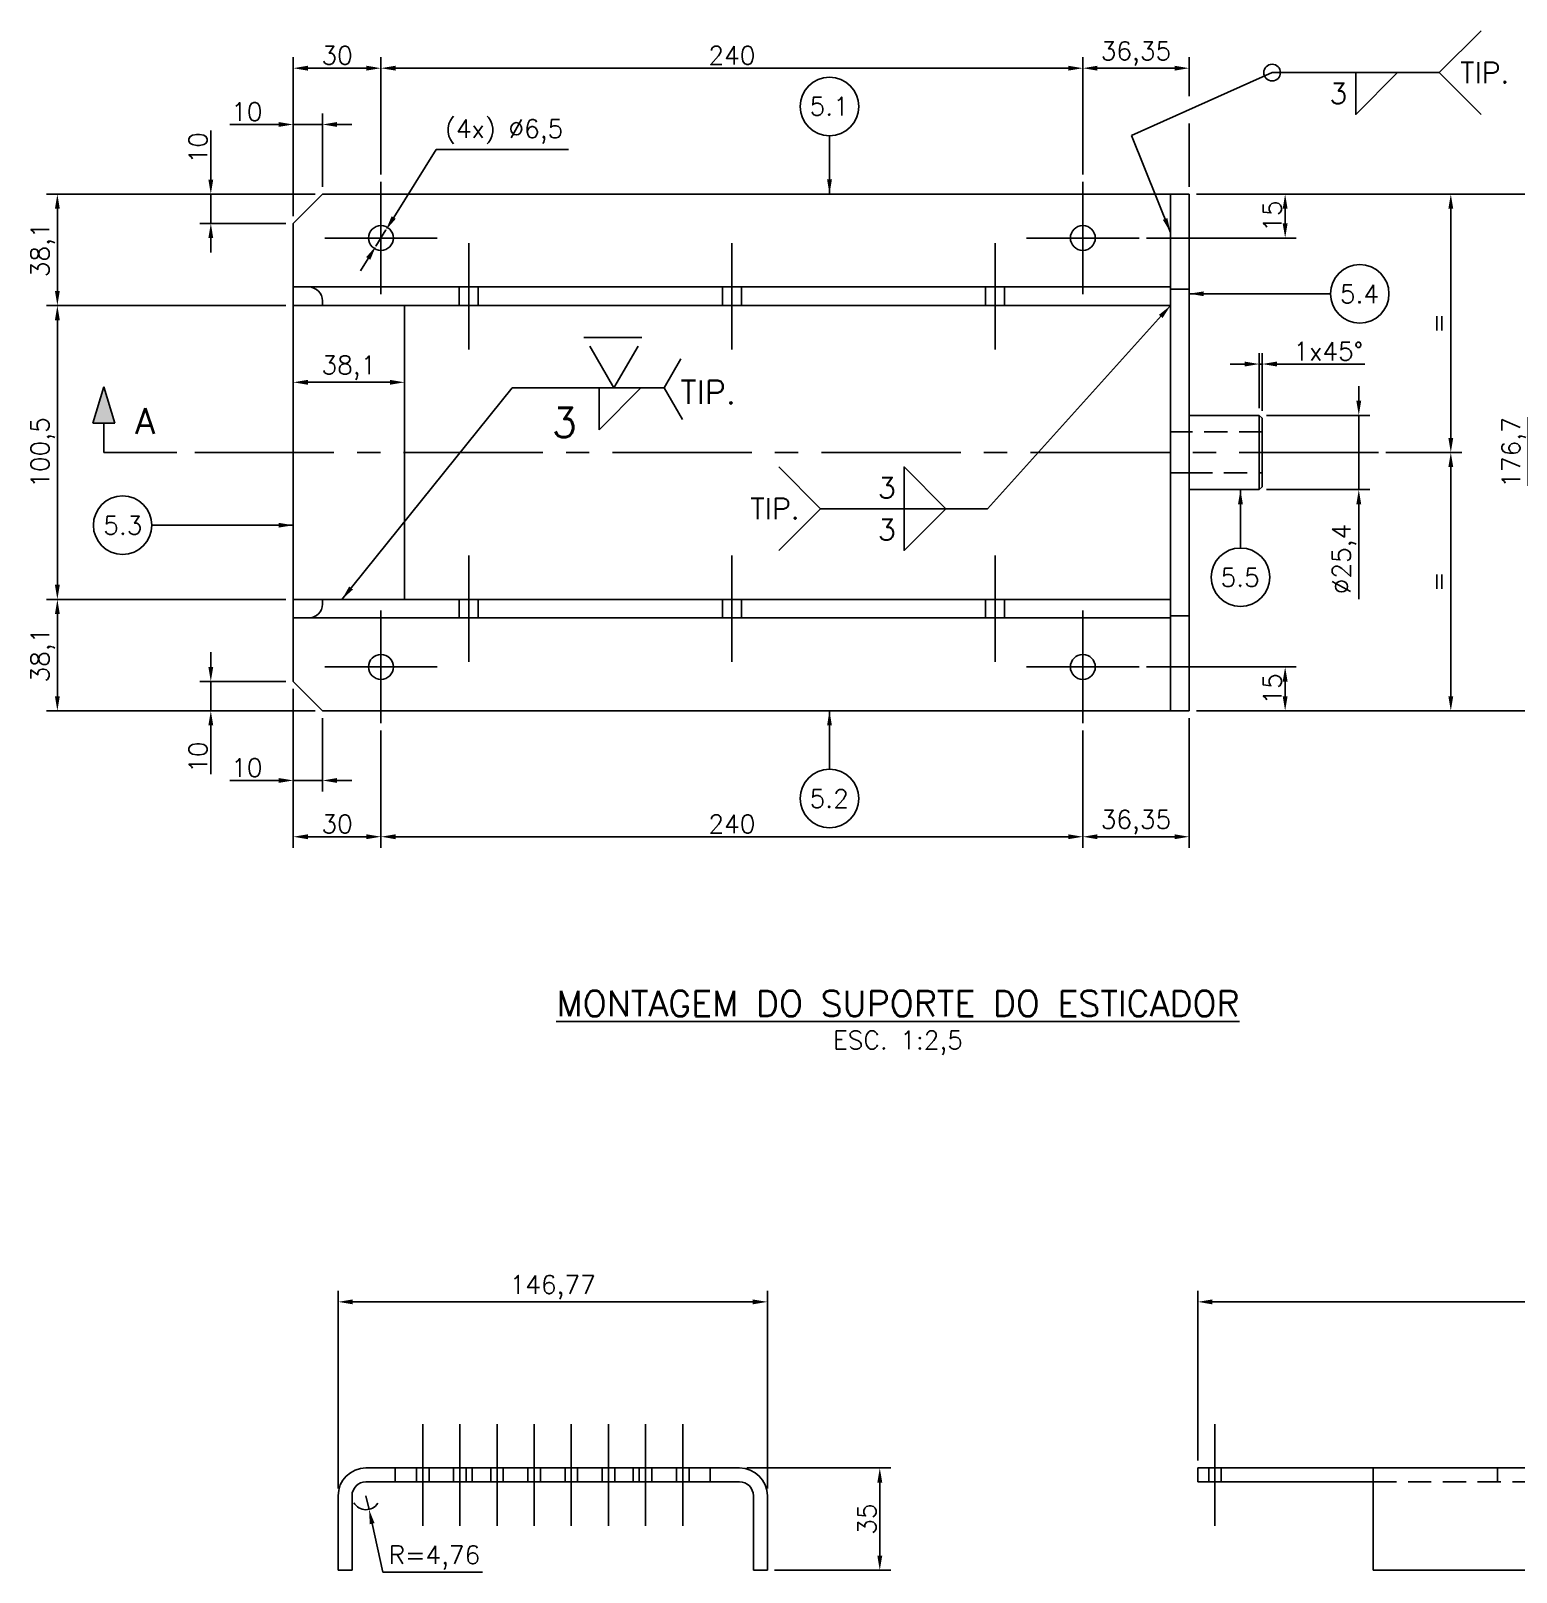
# Model space of a CAD drawing. Header units: metres. Extents: x 0 to 2102, y 0 to 1485.
# Drawn here: x 815 to 1323, y 688 to 1215 of the extents above; entities that cross this region are included whole.
import ezdxf
from ezdxf.enums import TextEntityAlignment as Align

# ---------------------------------------------------------------- set-up
doc = ezdxf.new("R2010")
doc.units = ezdxf.units.M
doc.header["$LTSCALE"] = 2.5
doc.linetypes.add('CENTER2', pattern=[28.575, 19.05, -3.175, 3.175, -3.175])
doc.linetypes.add('HIDDEN2', pattern=[4.7625, 3.175, -1.5875])
for name, color, linetype in [('18_COTAS', 7, 'Continuous'), ('GSB', 7, 'Continuous'), ('MR100', 3, 'Continuous'), ('SC1', 7, 'CENTER2'), ('SDM', 7, 'Continuous'), ('SL4', 4, 'Continuous'), ('ST1', 7, 'HIDDEN2')]:
    doc.layers.add(name, color=color, linetype=linetype)
doc.styles.add('100CL', font='romans.shx')
doc.styles.add('80CL', font='romans.shx')
doc.styles.add('R100', font='simplex.shx', dxfattribs={"height": 2.5})
doc.styles.add('R140', font='simplex.shx', dxfattribs={"height": 3.5})
doc.styles.add('ROMANS', font='ROMANS.SHX')
doc.dimstyles.new('2.5___1-2.5', dxfattribs={"dimscale": 2.5, "dimtxt": 2.5, "dimasz": 2, "dimexe": 1.5, "dimexo": 1, "dimgap": 0.5, "dimtad": 1, "dimzin": 12, "dimtxsty": 'ROMANS', "dimcen": 0, "dimclrd": 256, "dimclre": 256, "dimclrt": 3, "dimazin": 3, "dimtfac": 1, "dimtmove": 0, "dimatfit": 0, "dimfxl": 1, "dimlwd": -1, "dimlwe": -1, "dimarcsym": 0})
doc.dimstyles.new('2.5___1-2.5$3', dxfattribs={"dimscale": 2.5, "dimtxt": 2.5, "dimasz": 2, "dimexe": 1.5, "dimexo": 1, "dimgap": 0.5, "dimtad": 1, "dimtoh": 1, "dimzin": 12, "dimtxsty": 'ROMANS', "dimcen": 0, "dimclrd": 256, "dimclre": 256, "dimclrt": 3, "dimazin": 3, "dimtfac": 1, "dimtmove": 0, "dimatfit": 0, "dimfxl": 1, "dimlwd": -1, "dimlwe": -1, "dimarcsym": 0})
doc.dimstyles.new('2.5___1-2.5$4', dxfattribs={"dimscale": 2.5, "dimtxt": 2.5, "dimasz": 2, "dimexe": 1.5, "dimexo": 1, "dimgap": 0.5, "dimtad": 1, "dimtoh": 1, "dimzin": 12, "dimtxsty": 'ROMANS', "dimcen": 0, "dimclrd": 256, "dimclre": 256, "dimclrt": 3, "dimazin": 3, "dimtfac": 1, "dimtmove": 0, "dimatfit": 0, "dimfxl": 1, "dimlwd": -1, "dimlwe": -1, "dimarcsym": 0})

# ---------------------------------------------------------------- blocks, each defined once
blk = doc.blocks.new('CORTE')
at = {"layer": 'GSB', "color": 4, "style": 'R140'}
blk.add_attdef('%%UCORTE', text='', height=3.5, dxfattribs=at).set_placement((-0.25, 2.38), align=Align.MIDDLE_CENTER)
at = {"layer": 'GSB', "color": 3, "style": 'R100'}
blk.add_attdef('ESC.', text='', height=2.5, dxfattribs=at).set_placement((-0.25, -2.62), align=Align.MIDDLE_CENTER)
blk = doc.blocks.new('*D37')
at = {"layer": 'Defpoints', "color": 0, "transparency": 16777216}
for p in [(905.19, 1182.97), (915.19, 1159.14), (905.19, 1149.14)]:
    blk.add_point(p, dxfattribs=at)
at = {"layer": 'SDM', "transparency": 16777216}
for p, q in [((905.19, 1151.64), (905.19, 1186.72)), ((915.19, 1161.64), (915.19, 1186.72)), ((900.19, 1182.97), (883.46, 1182.97)), ((915.19, 1182.97), (905.19, 1182.97)), ((920.19, 1182.97), (925.19, 1182.97))]:
    blk.add_line(p, q, dxfattribs=at)
for points in [[(900.19, 1183.8), (900.19, 1182.14), (905.19, 1182.97)], [(920.19, 1183.8), (920.19, 1182.14), (915.19, 1182.97)]]:
    blk.add_solid(points, dxfattribs=at)
at = {"layer": 'SDM', "color": 3, "transparency": 16777216, "insert": (889.33, 1187.35), "char_height": 6.25, "attachment_point": 5, "style": 'ROMANS'}
blk.add_mtext('10', dxfattribs=at)
blk = doc.blocks.new('*D38')
at = {"layer": 'Defpoints', "color": 0, "transparency": 16777216}
for p in [(877.01, 1159.14), (915.19, 1159.14), (905.19, 1149.14)]:
    blk.add_point(p, dxfattribs=at)
at = {"layer": 'SDM', "transparency": 16777216}
for p, q in [((877.01, 1164.14), (877.01, 1180.87)), ((912.69, 1159.14), (873.26, 1159.14)), ((877.01, 1149.14), (877.01, 1159.14)), ((902.69, 1149.14), (873.26, 1149.14)), ((877.01, 1144.14), (877.01, 1139.14))]:
    blk.add_line(p, q, dxfattribs=at)
for points in [[(876.18, 1164.14), (877.84, 1164.14), (877.01, 1159.14)], [(876.18, 1144.14), (877.84, 1144.14), (877.01, 1149.14)]]:
    blk.add_solid(points, dxfattribs=at)
at = {"layer": 'SDM', "color": 3, "transparency": 16777216, "insert": (872.64, 1175.01), "char_height": 6.25, "attachment_point": 5, "rotation": 90, "style": 'ROMANS'}
blk.add_mtext('10', dxfattribs=at)
blk = doc.blocks.new('*D39')
at = {"layer": 'Defpoints', "color": 0, "transparency": 16777216}
for p in [(935.19, 1202.22), (935.19, 1163.39), (905.19, 1149.14)]:
    blk.add_point(p, dxfattribs=at)
at = {"layer": 'SDM', "transparency": 16777216}
for p, q in [((905.19, 1151.64), (905.19, 1205.97)), ((910.19, 1202.22), (930.19, 1202.22)), ((935.19, 1165.89), (935.19, 1205.97))]:
    blk.add_line(p, q, dxfattribs=at)
for points in [[(910.19, 1203.06), (910.19, 1201.39), (905.19, 1202.22)], [(930.19, 1203.06), (930.19, 1201.39), (935.19, 1202.22)]]:
    blk.add_solid(points, dxfattribs=at)
at = {"layer": 'SDM', "color": 3, "transparency": 16777216, "insert": (920.19, 1206.6), "char_height": 6.25, "attachment_point": 5, "style": 'ROMANS'}
blk.add_mtext('30', dxfattribs=at)
blk = doc.blocks.new('*D40')
at = {"layer": 'Defpoints', "color": 0, "transparency": 16777216}
for p in [(1175.19, 1202.22), (935.19, 1163.39), (1175.19, 1163.39)]:
    blk.add_point(p, dxfattribs=at)
at = {"layer": 'SDM', "transparency": 16777216}
for p, q in [((935.19, 1165.89), (935.19, 1205.97)), ((940.19, 1202.22), (1170.19, 1202.22)), ((1175.19, 1165.89), (1175.19, 1205.97))]:
    blk.add_line(p, q, dxfattribs=at)
for points in [[(940.19, 1203.06), (940.19, 1201.39), (935.19, 1202.22)], [(1170.19, 1203.06), (1170.19, 1201.39), (1175.19, 1202.22)]]:
    blk.add_solid(points, dxfattribs=at)
at = {"layer": 'SDM', "color": 3, "transparency": 16777216, "insert": (1055.19, 1206.6), "char_height": 6.25, "attachment_point": 5, "style": 'ROMANS'}
blk.add_mtext('240', dxfattribs=at)
blk = doc.blocks.new('*D41')
at = {"layer": 'Defpoints', "color": 0, "transparency": 16777216}
for p in [(1211.54, 1202.22), (1175.19, 1163.39), (1211.54, 1159.14)]:
    blk.add_point(p, dxfattribs=at)
at = {"layer": 'SDM', "transparency": 16777216}
for p, q in [((1175.19, 1165.89), (1175.19, 1205.97)), ((1180.19, 1202.22), (1206.54, 1202.22)), ((1211.54, 1192.7), (1211.54, 1205.97)), ((1211.54, 1161.64), (1211.54, 1183.32))]:
    blk.add_line(p, q, dxfattribs=at)
for points in [[(1180.19, 1203.06), (1180.19, 1201.39), (1175.19, 1202.22)], [(1206.54, 1203.06), (1206.54, 1201.39), (1211.54, 1202.22)]]:
    blk.add_solid(points, dxfattribs=at)
at = {"layer": 'SDM', "color": 3, "transparency": 16777216, "insert": (1193.36, 1207.19), "char_height": 6.25, "attachment_point": 5, "style": 'ROMANS'}
blk.add_mtext('36,35', dxfattribs=at)
blk = doc.blocks.new('*D42')
at = {"layer": 'Defpoints', "color": 0, "transparency": 16777216}
for p in [(1211.54, 1159.14), (1244.37, 1159.14), (1194.44, 1144.14)]:
    blk.add_point(p, dxfattribs=at)
at = {"layer": 'SDM', "transparency": 16777216}
for p, q in [((1214.04, 1159.14), (1248.12, 1159.14)), ((1244.37, 1149.14), (1244.37, 1154.14)), ((1196.94, 1144.14), (1248.12, 1144.14))]:
    blk.add_line(p, q, dxfattribs=at)
for points in [[(1243.53, 1154.14), (1245.2, 1154.14), (1244.37, 1159.14)], [(1243.53, 1149.14), (1245.2, 1149.14), (1244.37, 1144.14)]]:
    blk.add_solid(points, dxfattribs=at)
at = {"layer": 'SDM', "color": 3, "transparency": 16777216, "insert": (1239.99, 1151.64), "char_height": 6.25, "attachment_point": 5, "rotation": 90, "style": 'ROMANS'}
blk.add_mtext('15', dxfattribs=at)
blk = doc.blocks.new('*D43')
at = {"layer": 'Defpoints', "color": 0, "transparency": 16777216}
for p in [(1211.54, 1159.14), (1276.3, 1070.79), (1301.02, 1070.79)]:
    blk.add_point(p, dxfattribs=at)
at = {"layer": 'SDM', "transparency": 16777216}
for p, q in [((1214.04, 1159.14), (1304.77, 1159.14)), ((1301.02, 1154.14), (1301.02, 1075.79)), ((1278.8, 1070.79), (1304.77, 1070.79))]:
    blk.add_line(p, q, dxfattribs=at)
for points in [[(1300.18, 1154.14), (1301.85, 1154.14), (1301.02, 1159.14)], [(1300.18, 1075.79), (1301.85, 1075.79), (1301.02, 1070.79)]]:
    blk.add_solid(points, dxfattribs=at)
at = {"layer": 'SDM', "color": 3, "transparency": 16777216, "insert": (1296.64, 1114.97), "char_height": 6.25, "attachment_point": 5, "rotation": 90, "style": 'ROMANS'}
blk.add_mtext('=', dxfattribs=at)
blk = doc.blocks.new('*D44')
at = {"layer": 'Defpoints', "color": 0, "transparency": 16777216}
for p in [(1276.3, 1070.79), (1211.54, 982.44), (1301.02, 982.44)]:
    blk.add_point(p, dxfattribs=at)
at = {"layer": 'SDM', "transparency": 16777216}
for p, q in [((1278.8, 1070.79), (1304.77, 1070.79)), ((1301.02, 1065.79), (1301.02, 987.44)), ((1214.04, 982.44), (1304.77, 982.44))]:
    blk.add_line(p, q, dxfattribs=at)
for points in [[(1300.18, 1065.79), (1301.85, 1065.79), (1301.02, 1070.79)], [(1300.18, 987.44), (1301.85, 987.44), (1301.02, 982.44)]]:
    blk.add_solid(points, dxfattribs=at)
at = {"layer": 'SDM', "color": 3, "transparency": 16777216, "insert": (1296.64, 1026.62), "char_height": 6.25, "attachment_point": 5, "rotation": 90, "style": 'ROMANS'}
blk.add_mtext('=', dxfattribs=at)
blk = doc.blocks.new('*D45')
at = {"layer": 'Defpoints', "color": 0, "transparency": 16777216}
for p in [(1211.54, 1159.14), (1211.54, 982.44), (1327.51, 982.44)]:
    blk.add_point(p, dxfattribs=at)
at = {"layer": 'SDM', "transparency": 16777216}
for p, q in [((1214.04, 1159.14), (1331.26, 1159.14)), ((1327.51, 1154.14), (1327.51, 987.44)), ((1214.04, 982.44), (1331.26, 982.44))]:
    blk.add_line(p, q, dxfattribs=at)
for points in [[(1326.68, 1154.14), (1328.35, 1154.14), (1327.51, 1159.14)], [(1326.68, 987.44), (1328.35, 987.44), (1327.51, 982.44)]]:
    blk.add_solid(points, dxfattribs=at)
at = {"layer": 'SDM', "color": 3, "transparency": 16777216, "insert": (1322.54, 1070.79), "char_height": 6.25, "attachment_point": 5, "rotation": 90, "style": 'ROMANS'}
blk.add_mtext('176,7', dxfattribs=at)
blk = doc.blocks.new('*D55')
at = {"layer": 'Defpoints', "color": 0, "transparency": 16777216}
for p in [(1235.54, 1083.49), (1235.54, 1058.09), (1269.54, 1058.09)]:
    blk.add_point(p, dxfattribs=at)
at = {"layer": 'SDM', "transparency": 16777216}
for p, q in [((1269.54, 1088.49), (1269.54, 1093.49)), ((1238.04, 1083.49), (1273.29, 1083.49)), ((1269.54, 1083.49), (1269.54, 1058.09)), ((1238.04, 1058.09), (1273.29, 1058.09)), ((1269.54, 1053.09), (1269.54, 1020.59))]:
    blk.add_line(p, q, dxfattribs=at)
for points in [[(1268.71, 1088.49), (1270.37, 1088.49), (1269.54, 1083.49)], [(1268.71, 1053.09), (1270.37, 1053.09), (1269.54, 1058.09)]]:
    blk.add_solid(points, dxfattribs=at)
at = {"layer": 'SDM', "color": 3, "transparency": 16777216, "insert": (1264.57, 1034.34), "char_height": 6.25, "attachment_point": 5, "rotation": 90, "style": 'ROMANS'}
blk.add_mtext('%%C25,4', dxfattribs=at)
blk = doc.blocks.new('*D56')
at = {"layer": 'Defpoints', "color": 0, "transparency": 16777216}
for p in [(1236.54, 1101.04), (1235.54, 1083.49), (1236.54, 1082.49)]:
    blk.add_point(p, dxfattribs=at)
at = {"layer": 'SDM', "transparency": 16777216}
for p, q in [((1235.54, 1085.99), (1235.54, 1104.79)), ((1236.54, 1084.99), (1236.54, 1104.79)), ((1230.54, 1101.04), (1225.54, 1101.04)), ((1235.54, 1101.04), (1236.54, 1101.04)), ((1241.54, 1101.04), (1271.66, 1101.04))]:
    blk.add_line(p, q, dxfattribs=at)
for points in [[(1230.54, 1101.87), (1230.54, 1100.2), (1235.54, 1101.04)], [(1241.54, 1101.87), (1241.54, 1100.2), (1236.54, 1101.04)]]:
    blk.add_solid(points, dxfattribs=at)
at = {"layer": 'SDM', "color": 3, "transparency": 16777216, "insert": (1259.1, 1105.41), "char_height": 6.25, "attachment_point": 5, "style": 'ROMANS'}
blk.add_mtext('1x45%%D', dxfattribs=at)
blk = doc.blocks.new('SIMB_CORTE_2')
at = {"layer": 'GSB'}
blk.add_hatch(color=2, dxfattribs=at).paths.add_polyline_path([(1.5, -4), (-1.5, -4), (0, -9)])
at = {"layer": 'GSB', "color": 1}
for p, q in [((0, -4), (0, 0)), ((0, 0), (10, 0)), ((0, -9), (-1.5, -4)), ((1.5, -4), (-1.5, -4)), ((0, -9), (1.5, -4))]:
    blk.add_line(p, q, dxfattribs=at)
at = {"layer": 'GSB', "color": 3, "style": 'R100'}
blk.add_attdef('XXXX', (-0.6, 1.57), '', height=2.5, dxfattribs=at)
at = {"layer": 'GSB', "color": 4, "style": 'R140'}
blk.add_attdef('A', text='', height=3.5, dxfattribs=at).set_placement((5.64, -4.29), align=Align.MIDDLE)
blk = doc.blocks.new('*D65')
at = {"layer": 'Defpoints', "color": 0, "transparency": 16777216}
for p in [(905.19, 992.44), (915.19, 982.44), (905.19, 958.62)]:
    blk.add_point(p, dxfattribs=at)
at = {"layer": 'SDM', "transparency": 16777216}
for p, q in [((905.19, 989.94), (905.19, 954.87)), ((915.19, 979.94), (915.19, 954.87)), ((900.19, 958.62), (883.46, 958.62)), ((915.19, 958.62), (905.19, 958.62)), ((920.19, 958.62), (925.19, 958.62))]:
    blk.add_line(p, q, dxfattribs=at)
for points in [[(900.19, 959.45), (900.19, 957.78), (905.19, 958.62)], [(920.19, 959.45), (920.19, 957.78), (915.19, 958.62)]]:
    blk.add_solid(points, dxfattribs=at)
at = {"layer": 'SDM', "color": 3, "transparency": 16777216, "insert": (889.33, 962.99), "char_height": 6.25, "attachment_point": 5, "style": 'ROMANS'}
blk.add_mtext('10', dxfattribs=at)
blk = doc.blocks.new('*D66')
at = {"layer": 'Defpoints', "color": 0, "transparency": 16777216}
for p in [(905.19, 992.44), (877.01, 982.44), (915.19, 982.44)]:
    blk.add_point(p, dxfattribs=at)
at = {"layer": 'SDM', "transparency": 16777216}
for p, q in [((877.01, 997.44), (877.01, 1002.44)), ((902.69, 992.44), (873.26, 992.44)), ((877.01, 992.44), (877.01, 982.44)), ((912.69, 982.44), (873.26, 982.44)), ((877.01, 977.44), (877.01, 960.72))]:
    blk.add_line(p, q, dxfattribs=at)
for points in [[(876.18, 997.44), (877.84, 997.44), (877.01, 992.44)], [(876.18, 977.44), (877.84, 977.44), (877.01, 982.44)]]:
    blk.add_solid(points, dxfattribs=at)
at = {"layer": 'SDM', "color": 3, "transparency": 16777216, "insert": (872.64, 966.58), "char_height": 6.25, "attachment_point": 5, "rotation": 90, "style": 'ROMANS'}
blk.add_mtext('10', dxfattribs=at)
blk = doc.blocks.new('*D67')
at = {"layer": 'Defpoints', "color": 0, "transparency": 16777216}
for p in [(905.19, 992.44), (935.19, 978.19), (935.19, 939.37)]:
    blk.add_point(p, dxfattribs=at)
at = {"layer": 'SDM', "transparency": 16777216}
for p, q in [((905.19, 989.94), (905.19, 935.62)), ((935.19, 975.69), (935.19, 935.62)), ((910.19, 939.37), (930.19, 939.37))]:
    blk.add_line(p, q, dxfattribs=at)
for points in [[(910.19, 940.2), (910.19, 938.53), (905.19, 939.37)], [(930.19, 940.2), (930.19, 938.53), (935.19, 939.37)]]:
    blk.add_solid(points, dxfattribs=at)
at = {"layer": 'SDM', "color": 3, "transparency": 16777216, "insert": (920.19, 943.74), "char_height": 6.25, "attachment_point": 5, "style": 'ROMANS'}
blk.add_mtext('30', dxfattribs=at)
blk = doc.blocks.new('*D68')
at = {"layer": 'Defpoints', "color": 0, "transparency": 16777216}
for p in [(935.19, 978.19), (1175.19, 978.19), (1175.19, 939.37)]:
    blk.add_point(p, dxfattribs=at)
at = {"layer": 'SDM', "transparency": 16777216}
for p, q in [((935.19, 975.69), (935.19, 935.62)), ((1175.19, 975.69), (1175.19, 935.62)), ((940.19, 939.37), (1170.19, 939.37))]:
    blk.add_line(p, q, dxfattribs=at)
for points in [[(940.19, 940.2), (940.19, 938.53), (935.19, 939.37)], [(1170.19, 940.2), (1170.19, 938.53), (1175.19, 939.37)]]:
    blk.add_solid(points, dxfattribs=at)
at = {"layer": 'SDM', "color": 3, "transparency": 16777216, "insert": (1055.19, 943.74), "char_height": 6.25, "attachment_point": 5, "style": 'ROMANS'}
blk.add_mtext('240', dxfattribs=at)
blk = doc.blocks.new('*D69')
at = {"layer": 'Defpoints', "color": 0, "transparency": 16777216}
for p in [(1211.54, 982.44), (1175.19, 978.19), (1211.54, 939.37)]:
    blk.add_point(p, dxfattribs=at)
at = {"layer": 'SDM', "transparency": 16777216}
for p, q in [((1175.19, 975.69), (1175.19, 935.62)), ((1211.54, 979.94), (1211.54, 935.62)), ((1180.19, 939.37), (1206.54, 939.37))]:
    blk.add_line(p, q, dxfattribs=at)
for points in [[(1180.19, 940.2), (1180.19, 938.53), (1175.19, 939.37)], [(1206.54, 940.2), (1206.54, 938.53), (1211.54, 939.37)]]:
    blk.add_solid(points, dxfattribs=at)
at = {"layer": 'SDM', "color": 3, "transparency": 16777216, "insert": (1193.36, 944.34), "char_height": 6.25, "attachment_point": 5, "style": 'ROMANS'}
blk.add_mtext('36,35', dxfattribs=at)
blk = doc.blocks.new('*D70')
at = {"layer": 'Defpoints', "color": 0, "transparency": 16777216}
for p in [(905.19, 1121.04), (824.54, 1020.54), (905.19, 1020.54)]:
    blk.add_point(p, dxfattribs=at)
at = {"layer": 'SDM', "transparency": 16777216}
for p, q in [((902.69, 1121.04), (820.79, 1121.04)), ((824.54, 1116.04), (824.54, 1025.54)), ((902.69, 1020.54), (820.79, 1020.54))]:
    blk.add_line(p, q, dxfattribs=at)
for points in [[(823.7, 1116.04), (825.37, 1116.04), (824.54, 1121.04)], [(823.7, 1025.54), (825.37, 1025.54), (824.54, 1020.54)]]:
    blk.add_solid(points, dxfattribs=at)
at = {"layer": 'SDM', "color": 3, "transparency": 16777216, "insert": (819.57, 1070.79), "char_height": 6.25, "attachment_point": 5, "rotation": 90, "style": 'ROMANS'}
blk.add_mtext('100,5', dxfattribs=at)
blk = doc.blocks.new('*D71')
at = {"layer": 'Defpoints', "color": 0, "transparency": 16777216}
for p in [(824.54, 1159.14), (915.19, 1159.14), (905.19, 1121.04)]:
    blk.add_point(p, dxfattribs=at)
at = {"layer": 'SDM', "transparency": 16777216}
for p, q in [((912.69, 1159.14), (820.79, 1159.14)), ((824.54, 1126.04), (824.54, 1154.14)), ((902.69, 1121.04), (820.79, 1121.04))]:
    blk.add_line(p, q, dxfattribs=at)
for points in [[(823.7, 1154.14), (825.37, 1154.14), (824.54, 1159.14)], [(823.7, 1126.04), (825.37, 1126.04), (824.54, 1121.04)]]:
    blk.add_solid(points, dxfattribs=at)
at = {"layer": 'SDM', "color": 3, "transparency": 16777216, "insert": (819.57, 1140.09), "char_height": 6.25, "attachment_point": 5, "rotation": 90, "style": 'ROMANS'}
blk.add_mtext('38,1', dxfattribs=at)
blk = doc.blocks.new('*D72')
at = {"layer": 'Defpoints', "color": 0, "transparency": 16777216}
for p in [(905.19, 1020.54), (824.54, 982.44), (915.19, 982.44)]:
    blk.add_point(p, dxfattribs=at)
at = {"layer": 'SDM', "transparency": 16777216}
for p, q in [((902.69, 1020.54), (820.79, 1020.54)), ((824.54, 1015.54), (824.54, 987.44)), ((912.69, 982.44), (820.79, 982.44))]:
    blk.add_line(p, q, dxfattribs=at)
for points in [[(823.7, 1015.54), (825.37, 1015.54), (824.54, 1020.54)], [(823.7, 987.44), (825.37, 987.44), (824.54, 982.44)]]:
    blk.add_solid(points, dxfattribs=at)
at = {"layer": 'SDM', "color": 3, "transparency": 16777216, "insert": (819.57, 1001.49), "char_height": 6.25, "attachment_point": 5, "rotation": 90, "style": 'ROMANS'}
blk.add_mtext('38,1', dxfattribs=at)
blk = doc.blocks.new('*D73')
at = {"layer": 'Defpoints', "color": 0, "transparency": 16777216}
for p in [(1194.44, 997.44), (1211.54, 982.44), (1244.37, 982.44)]:
    blk.add_point(p, dxfattribs=at)
at = {"layer": 'SDM', "transparency": 16777216}
for p, q in [((1196.94, 997.44), (1248.12, 997.44)), ((1244.37, 992.44), (1244.37, 987.44)), ((1214.04, 982.44), (1248.12, 982.44))]:
    blk.add_line(p, q, dxfattribs=at)
for points in [[(1243.53, 992.44), (1245.2, 992.44), (1244.37, 997.44)], [(1243.53, 987.44), (1245.2, 987.44), (1244.37, 982.44)]]:
    blk.add_solid(points, dxfattribs=at)
at = {"layer": 'SDM', "color": 3, "transparency": 16777216, "insert": (1239.99, 989.94), "char_height": 6.25, "attachment_point": 5, "rotation": 90, "style": 'ROMANS'}
blk.add_mtext('15', dxfattribs=at)
blk = doc.blocks.new('*D74')
at = {"layer": 'Defpoints', "color": 0, "transparency": 16777216}
for p in [(936.9, 1146.91), (933.47, 1141.38)]:
    blk.add_point(p, dxfattribs=at)
at = {"layer": 'SDM', "transparency": 16777216}
for p, q in [((939.54, 1151.15), (954.02, 1174.46)), ((954.02, 1174.46), (999.32, 1174.46)), ((933.47, 1141.38), (936.9, 1146.91)), ((930.84, 1137.14), (928.2, 1132.89))]:
    blk.add_line(p, q, dxfattribs=at)
for points in [[(938.83, 1151.59), (940.25, 1150.71), (936.9, 1146.91)], [(930.13, 1137.58), (931.54, 1136.7), (933.47, 1141.38)]]:
    blk.add_solid(points, dxfattribs=at)
at = {"layer": 'SDM', "color": 3, "transparency": 16777216, "insert": (977.3, 1180.47), "char_height": 6.25, "attachment_point": 5, "style": 'ROMANS'}
blk.add_mtext('(4x) ∅6,5', dxfattribs=at)
blk = doc.blocks.new('*D79')
at = {"layer": 'Defpoints', "color": 0, "transparency": 16777216}
for p in [(905.19, 1094.79), (905.19, 1094.79), (943.29, 1094.79)]:
    blk.add_point(p, dxfattribs=at)
at = {"layer": 'SDM', "transparency": 16777216}
for p, q in [((905.19, 1097.29), (905.19, 1098.54)), ((943.29, 1097.29), (943.29, 1098.54)), ((938.29, 1094.79), (910.19, 1094.79))]:
    blk.add_line(p, q, dxfattribs=at)
for points in [[(910.19, 1095.62), (910.19, 1093.96), (905.19, 1094.79)], [(938.29, 1095.62), (938.29, 1093.96), (943.29, 1094.79)]]:
    blk.add_solid(points, dxfattribs=at)
at = {"layer": 'SDM', "color": 3, "transparency": 16777216, "insert": (924.24, 1099.76), "char_height": 6.25, "attachment_point": 5, "style": 'ROMANS'}
blk.add_mtext('38,1', dxfattribs=at)
blk = doc.blocks.new('ITEM')
at = {"layer": 'GSB'}
blk.add_circle((0, 0), 4, dxfattribs=at)
blk = doc.blocks.new('TYPICAL (RIGHT)')
blk.add_lwpolyline([(5, -5), (0, 0), (0, 0), (5, 5)])
at = {"layer": 'MR100', "style": 'R100'}
blk.add_attdef('TIP.', text='', height=2.5, dxfattribs=at).set_placement((2.5, 0), align=Align.MIDDLE_LEFT)
blk = doc.blocks.new('SD. FILETE SIMPLES (CONTORNO)  (esq.)')
blk.add_line((0, 0), (20, 0))
blk.add_lwpolyline([(10, 0), (10, -5), (15, 0)])
blk.add_circle((0, 0), 1)
at = {"layer": 'MR100', "style": 'R100'}
blk.add_attdef('FILETE_DE_SOLDA', text='', height=2.5, dxfattribs=at).set_placement((9, -2.5), align=Align.MIDDLE_RIGHT)
blk = doc.blocks.new('SD. FILETE (AMBOS OS LADOS)')
blk.add_line((-20, 0), (0, 0))
for points in [[(-10, 0), (-10, 5), (-5, 0)], [(-10, 0), (-10, -5), (-5, 0)]]:
    blk.add_lwpolyline(points)
at = {"layer": 'MR100', "style": 'R100'}
for p in [(-11, 2.5), (-11, -2.5)]:
    blk.add_attdef('FILETE_DE_SOLDA', text='', height=2.5, dxfattribs=at).set_placement(p, align=Align.MIDDLE_RIGHT)
blk = doc.blocks.new('TYPICAL (LEFT)')
blk.add_lwpolyline([(-5, -5), (0, 0), (0, 0), (-5, 5)])
at = {"layer": 'MR100', "style": 'R100'}
blk.add_attdef('TIP.', text='', height=2.5, dxfattribs=at).set_placement((-2.5, 0), align=Align.MIDDLE_RIGHT)
blk = doc.blocks.new('A$Ce0cd3ba3')
at = {"layer": 'SDM'}
for p, q in [((24.54, 34.12), (44.37, 34.12)), ((34.78, 16.82), (26.54, 31.11)), ((34.78, 16.82), (43.03, 31.11)), ((51.92, 16.82), (57.67, 26.79)), ((0, 16.82), (51.92, 16.82)), ((29.7, 2.54), (43.98, 16.82)), ((29.7, 16.82), (29.7, 2.54)), ((51.92, 16.82), (58.17, 5.98))]:
    blk.add_line(p, q, dxfattribs=at)
at = {"layer": 'MR100', "color": 3, "style": '80CL'}
blk.add_text('TIP.', height=8.044, dxfattribs=at).set_placement((57.55, 11.33))
at = {"layer": 'MR100', "color": 3, "style": '100CL'}
blk.add_text('3', height=10.05, dxfattribs=at).set_placement((22.16, 0), align=Align.RIGHT)
blk = doc.blocks.new('*D117')
at = {"layer": 'Defpoints', "color": 0, "transparency": 16777216}
for p in [(1474.47, 780.29), (1214.47, 723.48), (1474.47, 723.48)]:
    blk.add_point(p, dxfattribs=at)
at = {"layer": 'SDM', "transparency": 16777216}
for p, q in [((1214.47, 725.98), (1214.47, 784.04)), ((1219.47, 780.29), (1469.47, 780.29)), ((1474.47, 725.98), (1474.47, 784.04))]:
    blk.add_line(p, q, dxfattribs=at)
for points in [[(1219.47, 781.12), (1219.47, 779.45), (1214.47, 780.29)], [(1469.47, 781.12), (1469.47, 779.45), (1474.47, 780.29)]]:
    blk.add_solid(points, dxfattribs=at)
at = {"layer": 'SDM', "color": 3, "transparency": 16777216, "insert": (1344.47, 784.66), "char_height": 6.25, "attachment_point": 5, "style": 'ROMANS'}
blk.add_mtext('260', dxfattribs=at)
blk = doc.blocks.new('*D120')
at = {"layer": 'Defpoints', "color": 0, "transparency": 16777216}
for p in [(920.54, 780.29), (920.54, 713.96), (1067.31, 713.96)]:
    blk.add_point(p, dxfattribs=at)
at = {"layer": 'SDM', "transparency": 16777216}
for p, q in [((920.54, 716.46), (920.54, 784.04)), ((1062.31, 780.29), (925.54, 780.29)), ((1067.31, 716.46), (1067.31, 784.04))]:
    blk.add_line(p, q, dxfattribs=at)
for points in [[(925.54, 781.12), (925.54, 779.45), (920.54, 780.29)], [(1062.31, 781.12), (1062.31, 779.45), (1067.31, 780.29)]]:
    blk.add_solid(points, dxfattribs=at)
at = {"layer": 'SDM', "color": 3, "transparency": 16777216, "insert": (993.92, 785.26), "char_height": 6.25, "attachment_point": 5, "style": 'ROMANS'}
blk.add_mtext('146,77', dxfattribs=at)
blk = doc.blocks.new('*D121')
at = {"layer": 'Defpoints', "color": 0, "transparency": 16777216}
for p in [(1057.78, 723.48), (1105.76, 723.48), (1067.31, 688.48)]:
    blk.add_point(p, dxfattribs=at)
at = {"layer": 'SDM', "transparency": 16777216}
for p, q in [((1060.28, 723.48), (1109.51, 723.48)), ((1105.76, 693.48), (1105.76, 718.48)), ((1069.81, 688.48), (1109.51, 688.48))]:
    blk.add_line(p, q, dxfattribs=at)
for points in [[(1104.93, 718.48), (1106.6, 718.48), (1105.76, 723.48)], [(1104.93, 693.48), (1106.6, 693.48), (1105.76, 688.48)]]:
    blk.add_solid(points, dxfattribs=at)
at = {"layer": 'SDM', "color": 3, "transparency": 16777216, "insert": (1101.39, 705.98), "char_height": 6.25, "attachment_point": 5, "rotation": 90, "style": 'ROMANS'}
blk.add_mtext('35', dxfattribs=at)
blk = doc.blocks.new('*D137')
at = {"layer": '18_COTAS', "transparency": 16777216}
for p, q in [((930.06, 713.96), (931.1, 709.31)), ((932.18, 704.43), (935.87, 687.84)), ((935.87, 687.84), (969.86, 687.84))]:
    blk.add_line(p, q, dxfattribs=at)
blk.add_arc((930.06, 713.96), 4.76, 210.0765, 327.6559, dxfattribs=at)
blk.add_solid([(933, 704.61), (931.37, 704.25), (931.1, 709.31)], dxfattribs=at)
at = {"layer": 'Defpoints', "color": 0, "transparency": 16777216}
for p in [(930.06, 713.96), (931.1, 709.31)]:
    blk.add_point(p, dxfattribs=at)
at = {"layer": '18_COTAS', "color": 3, "transparency": 16777216, "insert": (953.49, 692.81), "char_height": 6.25, "attachment_point": 5, "style": 'ROMANS'}
blk.add_mtext('R=4,76', dxfattribs=at)

msp = doc.modelspace()

# ---------------------------------------------------------------- linework, layer by layer
at = {"layer": 'SC1'}
for p, q in [((935.189, 1163.394), (935.189, 1124.894)), ((1175.189, 1163.394), (1175.189, 1124.894)), ((915.939, 1144.144), (954.439, 1144.144)), ((1155.939, 1144.144), (1194.439, 1144.144)), ((965.189, 1106.044), (965.189, 1142.394)), ((1055.189, 1106.044), (1055.189, 1142.394)), ((1145.189, 1106.044), (1145.189, 1142.394)), ((1276.301, 1070.794), (865.427, 1070.794)), ((965.189, 1035.544), (965.189, 999.194)), ((1055.189, 1035.544), (1055.189, 999.194)), ((1145.189, 1035.544), (1145.189, 999.194)), ((935.189, 1016.694), (935.189, 978.194)), ((1175.189, 1016.694), (1175.189, 978.194)), ((915.939, 997.444), (954.439, 997.444)), ((1155.939, 997.444), (1194.439, 997.444)), ((949.473, 738.484), (949.473, 703.722)), ((962.173, 738.484), (962.173, 703.722)), ((974.873, 738.484), (974.873, 703.722)), ((987.573, 738.484), (987.573, 703.722)), ((1000.273, 738.484), (1000.273, 703.722)), ((1012.973, 738.484), (1012.973, 703.722)), ((1025.673, 738.484), (1025.673, 703.722)), ((1038.373, 738.484), (1038.373, 703.722)), ((1220.374, 738.484), (1220.374, 703.722))]:
    msp.add_line(p, q, dxfattribs=at)
at = {"layer": 'SL4'}
for p, q in [((915.189, 1159.144), (910.432, 1154.387)), ((1205.189, 1159.144), (915.189, 1159.144)), ((1211.539, 1159.144), (1205.189, 1159.144)), ((1205.189, 1159.144), (1205.189, 1126.644)), ((1211.539, 1159.144), (1211.539, 1126.644)), ((910.432, 1154.387), (905.189, 1149.144)), ((905.189, 1149.144), (905.189, 1132.157)), ((905.189, 1132.157), (905.189, 1127.394)), ((905.189, 1127.394), (910.432, 1127.394)), ((905.189, 1127.394), (905.189, 1121.044)), ((1205.189, 1127.394), (910.432, 1127.394)), ((1211.539, 1126.644), (1205.189, 1126.644)), ((1205.189, 1126.644), (1205.189, 1014.944)), ((1211.539, 1126.644), (1211.539, 1014.944)), ((905.189, 1118.044), (905.189, 1121.044)), ((915.189, 1121.044), (905.189, 1121.044)), ((905.189, 1118.044), (905.189, 1023.544)), ((915.189, 1121.044), (915.189, 1122.637)), ((1205.189, 1121.044), (915.189, 1121.044)), ((943.289, 1121.044), (943.289, 1118.044)), ((943.289, 1118.044), (943.289, 1023.544)), ((1235.539, 1083.494), (1211.539, 1083.494)), ((1236.539, 1082.494), (1235.539, 1083.494)), ((1235.539, 1058.094), (1235.539, 1083.494)), ((1236.539, 1082.494), (1236.539, 1059.094)), ((1211.539, 1058.094), (1235.539, 1058.094)), ((1235.539, 1058.094), (1236.539, 1059.094)), ((905.189, 1020.544), (905.189, 1023.544)), ((943.289, 1023.544), (943.289, 1020.544)), ((905.189, 1020.544), (905.189, 1014.194)), ((905.189, 1020.544), (915.189, 1020.544)), ((915.189, 1018.952), (915.189, 1020.544)), ((1205.189, 1020.544), (915.189, 1020.544)), ((910.432, 1014.194), (905.189, 1014.194)), ((905.189, 1014.194), (905.189, 1009.432)), ((1205.189, 1014.194), (910.432, 1014.194)), ((1211.539, 1014.944), (1205.189, 1014.944)), ((1205.189, 1014.944), (1205.189, 982.444)), ((1211.539, 1014.944), (1211.539, 982.444)), ((905.189, 1009.432), (905.189, 992.444)), ((905.189, 992.444), (910.432, 987.202)), ((910.432, 987.202), (915.189, 982.444)), ((1205.189, 982.444), (915.189, 982.444)), ((1211.539, 982.444), (1205.189, 982.444)), ((935.063, 723.484), (930.063, 723.484)), ((940.063, 723.484), (935.063, 723.484)), ((940.063, 718.722), (940.063, 723.484)), ((940.063, 723.484), (1047.783, 723.484)), ((1047.783, 718.722), (1047.783, 723.484)), ((1047.783, 723.484), (1052.783, 723.484)), ((1052.783, 723.484), (1057.783, 723.484)), ((1214.474, 718.722), (1214.474, 723.484)), ((1214.474, 723.484), (1269.474, 723.484)), ((1269.474, 723.484), (1274.474, 723.484)), ((1274.474, 710.722), (1274.474, 723.484)), ((1274.474, 723.484), (1414.474, 723.484)), ((935.063, 718.722), (930.063, 718.722)), ((940.063, 718.722), (935.063, 718.722)), ((940.063, 718.722), (1047.783, 718.722)), ((1047.783, 718.722), (1052.783, 718.722)), ((1052.783, 718.722), (1057.783, 718.722)), ((1214.474, 718.722), (1269.474, 718.722)), ((1269.474, 718.722), (1274.474, 718.722)), ((920.538, 688.484), (920.538, 713.959)), ((925.301, 688.484), (925.301, 713.959)), ((1062.546, 688.484), (1062.546, 713.959)), ((1067.308, 688.484), (1067.308, 713.959)), ((1274.474, 688.484), (1274.474, 710.722)), ((920.538, 688.484), (925.301, 688.484)), ((1067.308, 688.484), (1062.546, 688.484)), ((1414.474, 688.484), (1274.474, 688.484))]:
    msp.add_line(p, q, dxfattribs=at)
for centre in [(935.189, 1144.144), (1175.189, 1144.144), (935.189, 997.444), (1175.189, 997.444)]:
    msp.add_circle(centre, 4.25, dxfattribs=at)
for centre, radius, start, end in [((910.432, 1122.637), 4.757, 0, 90), ((910.432, 1018.952), 4.757, 270, 0), ((930.063, 713.959), 9.525, 90, 180), ((1057.783, 713.959), 9.525, 0, 90), ((930.063, 713.959), 4.763, 90, 180), ((1057.783, 713.959), 4.763, 0, 90)]:
    msp.add_arc(centre, radius, start, end, dxfattribs=at)
at = {"layer": 'ST1'}
for p, q in [((961.939, 1127.394), (961.939, 1121.044)), ((968.439, 1121.044), (968.439, 1127.394)), ((1051.939, 1127.394), (1051.939, 1121.044)), ((1058.439, 1121.044), (1058.439, 1127.394)), ((1141.939, 1127.394), (1141.939, 1121.044)), ((1148.439, 1121.044), (1148.439, 1127.394)), ((1211.539, 1077.794), (1205.189, 1077.794)), ((1236.539, 1077.794), (1211.539, 1077.794)), ((1205.189, 1063.794), (1211.539, 1063.794)), ((1211.539, 1063.794), (1236.539, 1063.794)), ((961.939, 1020.544), (961.939, 1014.194)), ((968.439, 1014.194), (968.439, 1020.544)), ((1051.939, 1020.544), (1051.939, 1014.194)), ((1058.439, 1014.194), (1058.439, 1020.544)), ((1141.939, 1020.544), (1141.939, 1014.194)), ((1148.439, 1014.194), (1148.439, 1020.544)), ((947.323, 723.484), (947.323, 718.722)), ((951.623, 718.722), (951.623, 723.484)), ((960.023, 723.484), (960.023, 718.722)), ((964.323, 718.722), (964.323, 723.484)), ((966.423, 723.484), (966.423, 718.722)), ((972.723, 723.484), (972.723, 718.722)), ((977.023, 718.722), (977.023, 723.484)), ((985.423, 723.484), (985.423, 718.722)), ((989.723, 718.722), (989.723, 723.484)), ((998.123, 723.484), (998.123, 718.722)), ((1002.423, 718.722), (1002.423, 723.484)), ((1010.823, 723.484), (1010.823, 718.722)), ((1015.123, 718.722), (1015.123, 723.484)), ((1021.423, 718.722), (1021.423, 723.484)), ((1023.523, 723.484), (1023.523, 718.722)), ((1027.823, 718.722), (1027.823, 723.484)), ((1036.223, 723.484), (1036.223, 718.722)), ((1040.523, 718.722), (1040.523, 723.484)), ((1218.224, 723.484), (1218.224, 718.722)), ((1222.524, 718.722), (1222.524, 723.484)), ((1316.974, 723.484), (1316.974, 718.722)), ((1274.474, 718.722), (1414.474, 718.722))]:
    msp.add_line(p, q, dxfattribs=at)

# ---------------------------------------------------------------- block references
at = {"layer": 'GSB'}
for name, p, xscale, yscale, zscale, values in [('TYPICAL (RIGHT)', (1297.062, 1200.715), 2.857142857142857, 2.857142857142857, 2.857142857142857, {'TIP.': 'TIP.'}), ('SD. FILETE SIMPLES (CONTORNO)  (esq.)', (1239.919, 1200.715), 2.857142857142857, 2.857142857142857, 2.857142857142857, {'FILETE_DE_SOLDA': '3'}), ('TYPICAL (LEFT)', (1085.498, 1051.569), 2.85714000000052, 2.85714000000052, 2.85714000000052, {'TIP.': 'TIP.'}), ('CORTE', (1112.587, 876.382), 2.5, 2.5, 2.5, {'%%UCORTE': '%%uMONTAGEM DO SUPORTE DO ESTICADOR', 'ESC.': 'ESC. 1:2,5'})]:
    msp.add_blockref(name, p, dxfattribs=dict(at, xscale=xscale, yscale=yscale, zscale=zscale)).add_auto_attribs(values)
ref = msp.add_blockref('ITEM', (1088.559, 1189.136), dxfattribs=dict(at, xscale=-2.5, yscale=2.5, zscale=2.5, rotation=180))
ref.add_attrib('1', '5.1', dxfattribs={"color": 3, "height": 6.25, "style": 'R100'}).set_placement((1088.475, 1189.19), align=Align.MIDDLE_CENTER)
ref = msp.add_blockref('ITEM', (1269.877, 1125.072), dxfattribs=dict(at, xscale=2.5, yscale=2.5, zscale=2.5))
ref.add_attrib('1', '5.4', dxfattribs={"color": 3, "height": 6.25, "style": 'R100'}).set_placement((1269.793, 1125.019), align=Align.MIDDLE_CENTER)
msp.add_blockref('A$Ce0cd3ba3', (980.073, 1076.051), dxfattribs=at)
ref = msp.add_blockref('SIMB_CORTE_2', (840.427, 1070.794), dxfattribs=dict(at, xscale=-2.499999999999972, yscale=2.499999999999972, zscale=2.499999999999972, rotation=180))
ref.add_attrib('A', 'A', dxfattribs={"color": 4, "height": 8.75, "style": 'R140'}).set_placement((854.519, 1081.528), align=Align.MIDDLE)
ref = msp.add_blockref('SD. FILETE (AMBOS OS LADOS)', (1142.64, 1051.569), dxfattribs=dict(at, xscale=2.85714000000052, yscale=2.85714000000052, zscale=2.85714000000052))
ref.add_attrib('FILETE_DE_SOLDA', '3', dxfattribs={"layer": 'MR100', "height": 7.143, "style": 'R100'}).set_placement((1111.212, 1058.711), align=Align.MIDDLE_RIGHT)
ref.add_attrib('FILETE_DE_SOLDA', '3', dxfattribs={"layer": 'MR100', "height": 7.143, "style": 'R100'}).set_placement((1111.212, 1044.426), align=Align.MIDDLE_RIGHT)
ref = msp.add_blockref('ITEM', (846.851, 1045.909), dxfattribs=dict(at, xscale=-2.5, yscale=2.5, zscale=2.5))
ref.add_attrib('1', '5.3', dxfattribs={"color": 3, "height": 6.25, "style": 'R100'}).set_placement((846.936, 1045.855), align=Align.MIDDLE_CENTER)
ref = msp.add_blockref('ITEM', (1229.085, 1028.116), dxfattribs=dict(at, xscale=2.5, yscale=2.5, zscale=2.5))
ref.add_attrib('1', '5.5', dxfattribs={"color": 3, "height": 6.25, "style": 'R100'}).set_placement((1229, 1028.063), align=Align.MIDDLE_CENTER)
ref = msp.add_blockref('ITEM', (1088.559, 952.465), dxfattribs=dict(at, xscale=2.5, yscale=2.5, zscale=2.5))
ref.add_attrib('1', '5.2', dxfattribs={"color": 3, "height": 6.25, "style": 'R100'}).set_placement((1088.475, 952.411), align=Align.MIDDLE_CENTER)

# ---------------------------------------------------------------- dimensions: what is measured, and where the dimension line sits
at = {"layer": '18_COTAS'}
dim = msp.add_radius_dim(center=(930.063, 713.959), mpoint=(931.097, 709.311), dimstyle='2.5___1-2.5$4', override={"dimpost": 'R=<>'}, dxfattribs=at)
dim.commit()
dim.dimension.update_dxf_attribs({"geometry": '*D137', "text_midpoint": (953.493, 687.839), "dimtype": 164})
at = {"layer": 'SDM'}
for base, p1, p2, picture, middle in [((935.189, 1202.222), (905.189, 1149.144), (935.189, 1163.394), '*D39', (920.189, 1206.597)), ((905.189, 1182.971), (915.189, 1159.144), (905.189, 1149.144), '*D37', (889.326, 1187.346)), ((905.189, 1094.79), (943.289, 1094.79), (905.189, 1094.79), '*D79', (924.239, 1099.76)), ((905.189, 958.618), (915.189, 982.444), (905.189, 992.444), '*D65', (889.326, 962.993)), ((935.189, 939.367), (905.189, 992.444), (935.189, 978.194), '*D67', (920.189, 943.742)), ((920.538, 780.286), (1067.308, 713.959), (920.538, 713.959), '*D120', (993.923, 785.257)), ((1474.474, 780.286), (1214.474, 723.484), (1474.474, 723.484), '*D117', (1344.474, 784.661))]:
    dim = msp.add_linear_dim(base=base, p1=p1, p2=p2, dimstyle='2.5___1-2.5', dxfattribs=at)
    dim.commit()
    dim.dimension.update_dxf_attribs({"geometry": picture, "text_midpoint": middle})
for base, p1, p2, picture, middle in [((1175.189, 1202.222), (935.189, 1163.394), (1175.189, 1163.394), '*D40', (1055.189, 1206.597)), ((1211.539, 1202.222), (1175.189, 1163.394), (1211.539, 1159.144), '*D41', (1193.364, 1207.192)), ((1211.539, 939.367), (1175.189, 978.194), (1211.539, 982.444), '*D69', (1193.364, 944.337)), ((1175.189, 939.367), (935.189, 978.194), (1175.189, 978.194), '*D68', (1055.189, 943.742))]:
    dim = msp.add_linear_dim(base=base, p1=p1, p2=p2, dimstyle='2.5___1-2.5', override={"dimtmove": 1}, dxfattribs=at)
    dim.commit()
    dim.dimension.update_dxf_attribs({"geometry": picture, "text_midpoint": middle})
dim = msp.add_diameter_dim_2p(p1=(933.474, 1141.384), p2=(936.904, 1146.905), text='(4x) <>', dimstyle='2.5___1-2.5$3', dxfattribs=at)
dim.commit()
dim.dimension.update_dxf_attribs({"geometry": '*D74', "text_midpoint": (977.297, 1174.46), "dimtype": 163})
for base, p1, p2, angle, picture, middle in [((877.01, 1159.144), (905.189, 1149.144), (915.189, 1159.144), 90, '*D38', (872.635, 1175.007)), ((824.536, 1159.144), (905.189, 1121.044), (915.189, 1159.144), 90, '*D71', (819.566, 1140.094)), ((1244.367, 1159.144), (1194.439, 1144.144), (1211.539, 1159.144), 90, '*D42', (1239.992, 1151.644)), ((1327.515, 982.444), (1211.539, 1159.144), (1211.539, 982.444), 90, '*D45', (1322.545, 1070.794)), ((824.536, 1020.544), (905.189, 1121.044), (905.189, 1020.544), 90, '*D70', (819.566, 1070.794)), ((824.536, 982.444), (905.189, 1020.544), (915.189, 982.444), 90, '*D72', (819.566, 1001.494)), ((877.01, 982.444), (905.189, 992.444), (915.189, 982.444), 270, '*D66', (872.635, 966.581)), ((1244.367, 982.444), (1194.439, 997.444), (1211.539, 982.444), 270, '*D73', (1239.992, 989.944)), ((1105.763, 723.484), (1067.308, 688.484), (1057.783, 723.484), 90, '*D121', (1101.388, 705.984))]:
    dim = msp.add_linear_dim(base=base, p1=p1, p2=p2, angle=angle, dimstyle='2.5___1-2.5', dxfattribs=at)
    dim.commit()
    dim.dimension.update_dxf_attribs({"geometry": picture, "text_midpoint": middle})
for base, p1, p2, text, picture, middle in [((1301.015, 1070.794), (1211.539, 1159.144), (1276.301, 1070.794), '=', '*D43', (1296.64, 1114.969)), ((1269.538, 1058.094), (1235.539, 1083.494), (1235.539, 1058.094), '%%C<>', '*D55', (1264.568, 1034.344)), ((1301.015, 982.444), (1276.301, 1070.794), (1211.539, 982.444), '=', '*D44', (1296.64, 1026.619))]:
    dim = msp.add_linear_dim(base=base, p1=p1, p2=p2, angle=90, text=text, dimstyle='2.5___1-2.5', dxfattribs=at)
    dim.commit()
    dim.dimension.update_dxf_attribs({"geometry": picture, "text_midpoint": middle})
dim = msp.add_linear_dim(base=(1236.539, 1101.035), p1=(1235.539, 1083.494), p2=(1236.539, 1082.494), text='<>x45%%D', dimstyle='2.5___1-2.5', dxfattribs=at)
dim.commit()
dim.dimension.update_dxf_attribs({"geometry": '*D56', "text_midpoint": (1259.099, 1105.41)})

# ---------------------------------------------------------------- leaders
at = {"layer": 'GSB'}
for points in [[(1205.189, 1146.026), (1191.866, 1179.205), (1239.919, 1200.715)], [(1205.189, 1121.044), (1142.64, 1051.569)], [(921.827, 1020.544), (980.073, 1092.873)]]:
    msp.add_leader(points, dimstyle='2.5___1-2.5', override={"dimgap": 0.5, "dimtad": 0}, dxfattribs=at)
at = {"layer": 'SDM'}
for points in [[(1088.559, 1159.158), (1088.559, 1179.136)], [(1211.539, 1125.072), (1259.877, 1125.072)], [(1229.085, 1058.094), (1229.085, 1038.116)], [(905.189, 1045.909), (856.851, 1045.909)], [(1088.559, 982.443), (1088.559, 962.465)]]:
    msp.add_leader(points, dimstyle='2.5___1-2.5', override={"dimgap": 0.5, "dimtad": 0}, dxfattribs=at)

doc.saveas('drawing.dxf')
